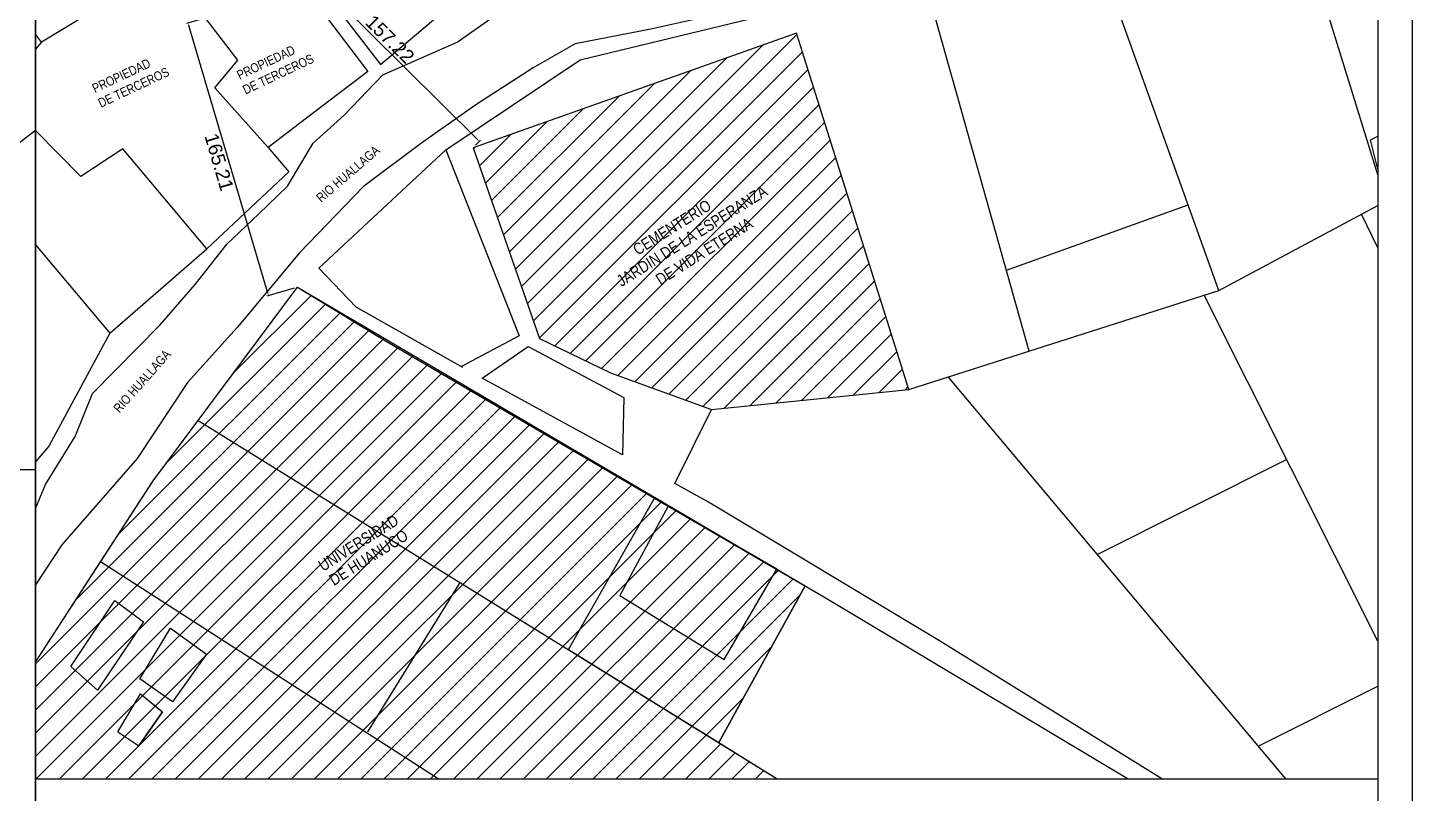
# Model space of a CAD drawing. Header units: metres. Extents: x -2639 to -2278, y 1912 to 2089.
# Drawn here: x -2357.9 to -2277.5, y 1998.1 to 2042.6 of the extents above; entities that cross this region are included whole.
import ezdxf

# ---------------------------------------------------------------- set-up
doc = ezdxf.new("R2010")
doc.units = ezdxf.units.M
doc.layers.add('4', color=5, linetype='Continuous')
doc.styles.add('ARIAL NARROW', font='ARIALN.TTF')
doc.styles.get("Standard").update_dxf_attribs({"font": 'arial.ttf'})
doc.dimstyles.new('1-5000', dxfattribs={"dimtxt": 0.8, "dimasz": 0.15, "dimexe": 0.1, "dimexo": 0.2, "dimgap": 0.15, "dimtad": 2, "dimlfac": 10, "dimzin": 12, "dimdsep": 46, "dimtxsty": 'Standard', "dimcen": 0.2, "dimclrd": 1, "dimclre": 1, "dimclrt": 2, "dimadec": 5, "dimazin": 0, "dimtm": 1e-09, "dimtfac": 1, "dimtix": 1, "dimtmove": 0, "dimatfit": 3, "dimfxl": 0, "dimarcsym": 0})

# ---------------------------------------------------------------- blocks, each defined once
blk = doc.blocks.new('*D55')
at = {"color": 1, "lineweight": -2}
for p, q in [((-2343.054, 2046.808), (-2342.764, 2047.1)), ((-2342.728, 2046.924), (-2331.788, 2036.055)), ((-2331.901, 2035.728), (-2331.611, 2036.02))]:
    blk.add_line(p, q, dxfattribs=at)
at = {"color": 1}
for points in [[(-2342.711, 2046.941), (-2342.746, 2046.906), (-2342.835, 2047.029)], [(-2331.77, 2036.072), (-2331.805, 2036.037), (-2331.681, 2035.949)]]:
    blk.add_solid(points, dxfattribs=at)
at = {"layer": 'Defpoints', "color": 0}
for p in [(-2343.195, 2046.666), (-2332.042, 2035.586), (-2331.681, 2035.949)]:
    blk.add_point(p, dxfattribs=at)
at = {"color": 2, "insert": (-2336.864, 2041.885), "char_height": 0.8, "attachment_point": 5, "rotation": 315.18873}
blk.add_mtext('157.22', dxfattribs=at)
blk = doc.blocks.new('*D67')
at = {"color": 1, "lineweight": -2}
for p, q in [((-2347.098, 2043.265), (-2348.677, 2042.799)), ((-2343.952, 2027.124), (-2348.538, 2042.684)), ((-2342.427, 2027.417), (-2344.006, 2026.952))]:
    blk.add_line(p, q, dxfattribs=at)
at = {"color": 1}
for points in [[(-2348.514, 2042.691), (-2348.562, 2042.677), (-2348.581, 2042.828)], [(-2343.928, 2027.131), (-2343.976, 2027.117), (-2343.91, 2026.98)]]:
    blk.add_solid(points, dxfattribs=at)
at = {"layer": 'Defpoints', "color": 0}
for p in [(-2348.581, 2042.828), (-2346.906, 2043.321), (-2342.235, 2027.474)]:
    blk.add_point(p, dxfattribs=at)
at = {"color": 2, "insert": (-2346.781, 2034.746), "char_height": 0.8, "attachment_point": 5, "rotation": 286.42242}
blk.add_mtext('165.21', dxfattribs=at)

msp = doc.modelspace()

# ---------------------------------------------------------------- hatches: boundary and pattern name
h = msp.add_hatch()
h.set_pattern_fill('ANSI31', color=256, scale=0.3, style=0)
h.set_pattern_definition([(45, (-150.5844, 662.1205), (-0.6735192, 0.6735192), [])])
h.paths.add_polyline_path([(-2332.0417, 2035.5861), (-2328.1765, 2024.4983), (-2324.0507, 2022.4972), (-2318.198, 2020.3676), (-2306.7418, 2021.5282), (-2313.2709, 2042.2316)])
h = msp.add_hatch()
h.set_pattern_fill('ANSI31', color=256, scale=0.3, style=0)
h.paths.add_polyline_path([(-2357.4506, 2005.7037), (-2353.6733, 2011.5177), (-2350.6096, 2016.2361), (-2347.9955, 2019.7439), (-2342.2351, 2027.4737), (-2312.7505, 2010.1315), (-2317.7751, 2001.0198), (-2314.3849, 1998.9193), (-2357.4506, 1998.9193)])

# ---------------------------------------------------------------- linework, layer by layer
at = {"color": 253}
msp.add_line((-2357.4506, 2016.878), (-2545.0156, 2016.878), dxfattribs=at)
for p, q in [((-2334.0694, 1998.9193), (-2353.6733, 2011.5177)), ((-2351.4513, 2000.8294), (-2350.075, 2002.803)), ((-2352.6616, 2001.6517), (-2351.4513, 2000.8294)), ((-2357.4506, 1998.9193), (-2279.5105, 1998.9193))]:
    msp.add_line(p, q)
at = {"color": 1}
msp.add_lwpolyline([(-2547.0156, 2089.1996), (-2277.5105, 2089.1996), (-2277.5105, 1911.9), (-2547.0156, 1911.9)], close=True, dxfattribs=at)
at = {"color": 5}
for points in [[(-2545.0156, 2087.1996), (-2357.4506, 2087.1996), (-2357.4506, 1944.8946), (-2545.0156, 1944.8946)], [(-2545.0156, 2087.1996), (-2279.5105, 2087.1996), (-2279.5105, 1913.9), (-2545.0156, 1913.9)], [(-2279.5105, 1965.6348), (-2357.4506, 1965.6348), (-2357.4506, 2087.1996), (-2279.5105, 2087.1996)]]:
    msp.add_lwpolyline(points, close=True, dxfattribs=at)
for points in [[(-2279.5105, 2052.0343), (-2280.849, 2051.5868), (-2284.4009, 2050.4852), (-2288.5529, 2049.3046), (-2290.9551, 2048.4097), (-2294.6418, 2047.2735), (-2300.8687, 2046.458), (-2307.2377, 2045.4122), (-2311.0706, 2044.8327), (-2314.5268, 2044.0489), (-2318.0636, 2043.2758), (-2321.7131, 2042.4691), (-2326.1068, 2041.6282), (-2328.5564, 2040.2178), (-2331.869, 2038.0668), (-2335.0827, 2035.8141), (-2338.392, 2033.3344), (-2342.1067, 2029.4849), (-2345.7431, 2025.1465), (-2348.6249, 2021.948), (-2351.5368, 2017.5276), (-2355.9089, 2012.5065), (-2357.4506, 2010.1913)], [(-2357.4506, 2014.6155), (-2356.8643, 2016.0101), (-2355.1377, 2018.8051), (-2354.1326, 2021.2989), (-2350.212, 2025.3), (-2348.1732, 2027.6446), (-2346.3205, 2029.9936), (-2344.4968, 2031.7258), (-2342.8149, 2033.3528), (-2341.3187, 2035.8523), (-2339.5311, 2037.4753), (-2337.2718, 2039.8241), (-2332.9627, 2041.7192), (-2330.8754, 2043.1817)]]:
    msp.add_lwpolyline(points, dxfattribs=at)
at = {"color": 2}
for points in [[(-2332.6263, 2022.8188), (-2338.8183, 2026.3183), (-2340.9899, 2028.5913), (-2333.6181, 2035.4526), (-2325.8297, 2040.691), (-2312.4404, 2043.9274), (-2295.4647, 2046.039), (-2287.8637, 2048.4412), (-2279.5105, 2051.0278)], [(-2279.5105, 2034.0043), (-2284.3206, 2049.5384)], [(-2342.3859, 2046.8906), (-2337.4133, 2040.4088), (-2334.0926, 2043.2276), (-2338.2846, 2048.2472)], [(-2343.1954, 2046.6665), (-2338.1517, 2040.0125), (-2342.1179, 2036.9915), (-2343.9361, 2035.5993), (-2347.0386, 2039.0668), (-2345.6884, 2040.6695), (-2349.0331, 2045.0224)], [(-2288.7348, 2027.2891), (-2295.4647, 2046.039)], [(-2299.7536, 2023.7639), (-2305.6489, 2044.7722)], [(-2354.4673, 2043.3103), (-2357.0878, 2041.7201), (-2357.4506, 2042.1757)], [(-2357.4506, 2036.5886), (-2387.256, 2013.7375)], [(-2343.9361, 2035.5993), (-2342.7326, 2034.1836), (-2347.4978, 2029.7), (-2352.3637, 2035.5222), (-2354.8157, 2033.9044), (-2357.4506, 2036.5886)], [(-2279.5105, 2034.3439), (-2279.9388, 2036.0358), (-2279.5105, 2036.245)], [(-2333.6181, 2035.4526), (-2329.3601, 2024.6456), (-2332.7179, 2022.8705)], [(-2306.7418, 2021.5282), (-2288.7348, 2027.2891), (-2279.5105, 2032.2313)], [(-2301.0735, 2028.4671), (-2290.5175, 2032.256)], [(-2279.5105, 2029.7695), (-2280.4521, 2031.7268)], [(-2357.4506, 2029.9434), (-2353.1221, 2024.8173), (-2347.4978, 2029.7)], [(-2357.4506, 2005.7037), (-2350.6096, 2016.2361), (-2342.2351, 2027.4737), (-2337.1141, 2024.3717), (-2321.5071, 2015.2266), (-2311.5314, 2009.4221), (-2294.0089, 1998.9193)], [(-2279.5105, 2006.9146), (-2289.5899, 2027.0155)], [(-2353.1221, 2024.8173), (-2356.6638, 2018.2533), (-2357.4506, 2017.3346)], [(-2331.506, 2022.2041), (-2328.8339, 2024.0318), (-2323.2915, 2021.0753), (-2323.3573, 2017.7337)], [(-2323.3573, 2017.7337), (-2331.506, 2022.2041)], [(-2304.4552, 2022.2597), (-2284.8762, 1998.9193)], [(-2320.3223, 2016.0686), (-2318.198, 2020.3676)], [(-2347.9955, 2019.7439), (-2314.3849, 1998.9193)], [(-2295.8117, 2011.9557), (-2284.8057, 2017.4745)], [(-2292.0539, 1998.9193), (-2304.8606, 2006.881), (-2318.4765, 2015.056), (-2320.3223, 2016.0686)], [(-2326.4934, 2006.4215), (-2321.5071, 2015.2266)], [(-2323.5157, 2009.5732), (-2317.4541, 2005.8409), (-2314.3993, 2011.0909), (-2320.703, 2014.7588), (-2323.5157, 2009.5732)], [(-2338.1541, 2001.6517), (-2332.7839, 2010.319)], [(-2326.4934, 2006.4215), (-2317.7751, 2001.0198), (-2312.7505, 2010.1315)], [(-2286.4687, 2000.8178), (-2279.5105, 2004.3069)]]:
    msp.add_lwpolyline(points, dxfattribs=at)
for points in [[(-2332.0417, 2035.5861), (-2328.1765, 2024.4983), (-2324.0507, 2022.4972), (-2318.198, 2020.3676), (-2306.7418, 2021.5282), (-2313.2709, 2042.2316), (-2332.0417, 2035.5861)], [(-2357.0878, 2041.7201), (-2357.4506, 2041.3109)], [(-2357.4506, 2005.7037), (-2353.6733, 2011.5177), (-2350.6096, 2016.2361), (-2347.9955, 2019.7439), (-2342.2351, 2027.4737), (-2312.7505, 2010.1315), (-2317.7751, 2001.0198), (-2314.3849, 1998.9193)], [(-2357.4506, 2011.6407), (-2357.4506, 2014.6155)], [(-2353.8342, 2004.0768), (-2355.3884, 2005.4355), (-2352.8386, 2009.2689), (-2351.1631, 2008.0315), (-2353.8342, 2004.0768)], [(-2349.494, 2003.3835), (-2351.387, 2004.7318), (-2349.6064, 2007.6719), (-2347.5072, 2006.1551), (-2349.494, 2003.3835)], [(-2357.4506, 2005.7037), (-2357.4506, 1998.9193), (-2314.3849, 1998.9193)], [(-2352.6616, 2001.6517), (-2351.3495, 2003.8517), (-2350.075, 2002.803), (-2351.4513, 2000.8294)]]:
    msp.add_lwpolyline(points)

# ---------------------------------------------------------------- texts
at = {"layer": '4', "color": 3, "linetype": 'Continuous', "style": 'ARIAL NARROW'}
for s, height, rotation, p in [('PROPIEDAD', 0.53787, 25.241109, (-2345.5918, 2039.5215)), ('DE TERCEROS', 0.537866, 25.241109, (-2345.2487, 2038.6677)), ('PROPIEDAD', 0.53787, 25.241109, (-2353.9885, 2038.7513)), ('DE TERCEROS', 0.537866, 25.241109, (-2353.6454, 2037.8975)), ('JARDIN DE LA ESPERANZA', 0.672333, 32.215924, (-2323.4251, 2027.4817)), ('CEMENTERIO', 0.67233, 32.215924, (-2322.4816, 2029.304)), ('DE VIDA ETERNA', 0.672333, 32.215924, (-2321.1594, 2027.5706)), ('UNIVERSIDAD', 0.672333, 32.215924, (-2340.7397, 2010.9394)), (' DE HUANUCO', 0.672333, 32.215924, (-2340.2986, 2009.9961))]:
    msp.add_text(s, height=height, rotation=rotation, dxfattribs=at).set_placement(p)
at = {"layer": '4', "color": 1, "linetype": 'Continuous', "style": 'ARIAL NARROW'}
for rotation, p in [(40.763987, (-2340.8562, 2032.3727)), (48.458875, (-2352.5666, 2020.139))]:
    msp.add_text('RIO HUALLAGA', height=0.537866, rotation=rotation, dxfattribs=at).set_placement(p)

# ---------------------------------------------------------------- dimensions: what is measured, and where the dimension line sits
for p1, p2, distance, picture, middle in [((-2343.1954, 2046.6665), (-2332.0417, 2035.5861), 0.5115, '*D55', (-2336.8645, 2041.8854)), ((-2342.2351, 2027.47373), (-2346.90599, 2043.32116), 1.74606, '*D67', (-2346.78105, 2034.74592))]:
    dim = msp.add_aligned_dim(p1=p1, p2=p2, distance=distance, dimstyle='1-5000')
    dim.commit()
    dim.dimension.update_dxf_attribs({"geometry": picture, "text_midpoint": middle})

doc.saveas('drawing.dxf')
